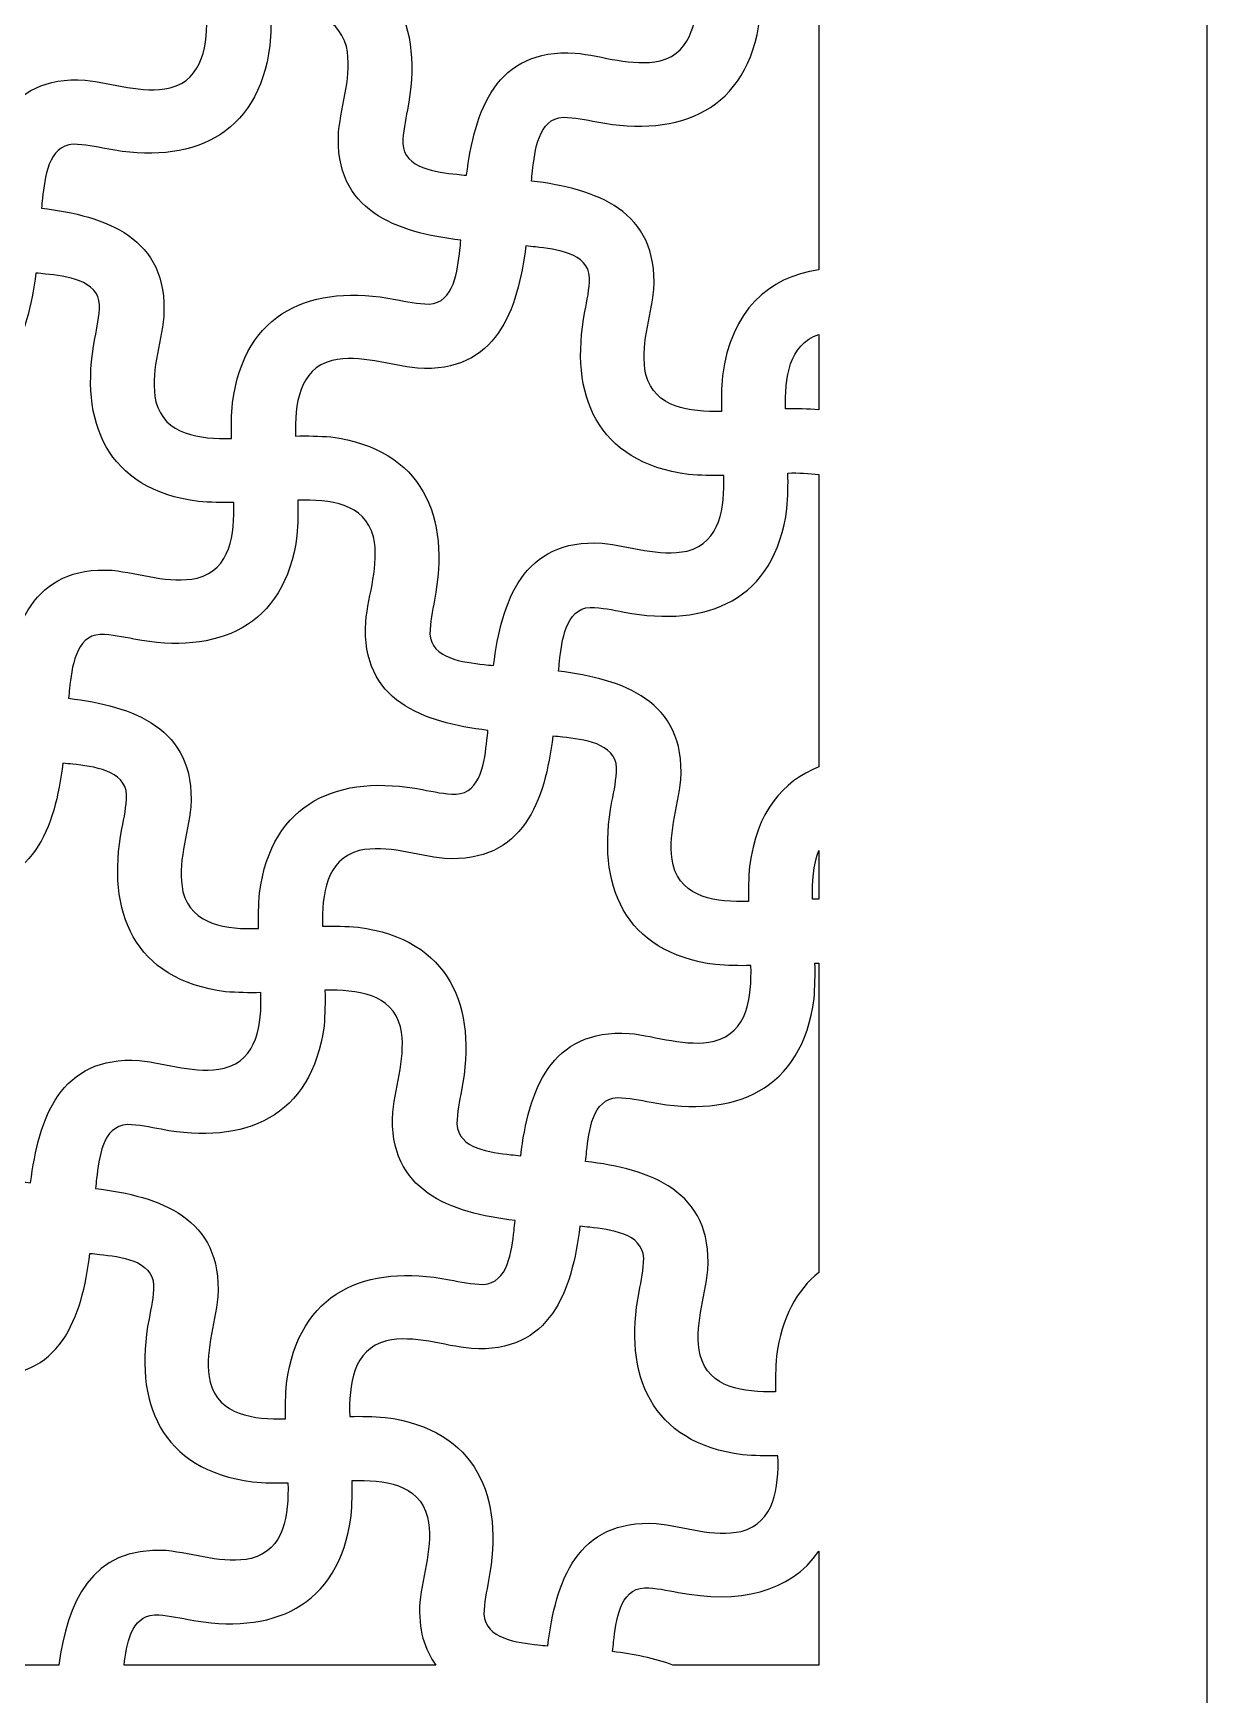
# Model space of a CAD drawing. Header units: centimetres. Extents: x 14.9 to 19.8, y -9 to 9.
# Drawn here: x 18.003 to 19.785, y -7.019 to -4.496 of the extents above; entities that cross this region are included whole.
import ezdxf

# ---------------------------------------------------------------- set-up
doc = ezdxf.new("R2010")
doc.units = ezdxf.units.CM
doc.header["$MEASUREMENT"] = 0
doc.layers.add('layer 1', color=7, linetype='Continuous')

msp = doc.modelspace()

# ---------------------------------------------------------------- linework, layer by layer
at = {"layer": 'layer 1', "color": 250}
msp.add_open_spline([(19.7855, 9.00077), (18.14914, 9.00077), (16.51278, 9.00077), (14.87641, 9.00077), (14.87641, 9.00077), (14.87641, 3.53168), (14.87641, -1.93741), (14.87641, -7.4065), (14.87641, -7.4065), (14.87643, -7.4065), (14.87644, -7.4065), (14.87645, -7.4065), (14.87645, -7.4065), (14.87645, -7.93741), (14.87645, -8.46832), (14.87645, -8.99923), (14.87645, -8.99923), (15.06736, -8.99923), (15.25827, -8.99923), (15.44918, -8.99923), (15.44918, -8.99923), (15.44918, -8.91741), (15.44918, -8.83559), (15.44918, -8.75378), (15.44918, -8.75378), (15.65112, -8.75378), (15.85306, -8.75378), (16.055, -8.75378), (16.055, -8.75378), (16.055, -8.5939), (16.055, -8.43402), (16.055, -8.27413), (16.055, -8.27413), (16.1367, -8.27251), (16.2184, -8.27088), (16.30009, -8.26924), (16.30009, -8.26924), (16.3146, -8.31061), (16.33361, -8.34649), (16.36518, -8.37815), (16.36518, -8.37815), (16.39609, -8.40916), (16.42803, -8.42833), (16.46555, -8.43705), (16.46555, -8.43705), (16.5152, -8.4486), (16.56764, -8.44357), (16.6075, -8.4088), (16.6075, -8.4088), (16.64607, -8.37513), (16.66833, -8.32123), (16.67633, -8.2698), (16.67633, -8.2698), (16.69915, -8.27211), (16.71856, -8.27158), (16.73687, -8.26896), (16.73687, -8.26896), (16.82824, -8.25588), (16.87139, -8.19807), (16.87911, -8.11089), (16.87911, -8.11089), (16.881, -8.08953), (16.87949, -8.06844), (16.87271, -8.04988), (16.87271, -8.04988), (16.87414, -8.05023), (16.87558, -8.05059), (16.87701, -8.05095), (16.87701, -8.05095), (16.90926, -8.0621), (16.9415, -8.07324), (16.97374, -8.08439), (16.97374, -8.08439), (16.99308, -8.28195), (17.14564, -8.43577), (17.33098, -8.43577), (17.33098, -8.43577), (17.51631, -8.43577), (17.66888, -8.28195), (17.68822, -8.08439), (17.68822, -8.08439), (17.72046, -8.07324), (17.7527, -8.0621), (17.78494, -8.05095), (17.78494, -8.05095), (17.78638, -8.05059), (17.78781, -8.05023), (17.78925, -8.04988), (17.78925, -8.04988), (17.78246, -8.06844), (17.78096, -8.08953), (17.78285, -8.11089), (17.78285, -8.11089), (17.79056, -8.19807), (17.83372, -8.25588), (17.92508, -8.26896), (17.92508, -8.26896), (17.94339, -8.27158), (17.96281, -8.27211), (17.98563, -8.2698), (17.98563, -8.2698), (17.99362, -8.32123), (18.01588, -8.37513), (18.05446, -8.4088), (18.05446, -8.4088), (18.09432, -8.44357), (18.14676, -8.4486), (18.19641, -8.43705), (18.19641, -8.43705), (18.23393, -8.42833), (18.26587, -8.40916), (18.29678, -8.37815), (18.29678, -8.37815), (18.32835, -8.34649), (18.34735, -8.31061), (18.36186, -8.26924), (18.36186, -8.26924), (18.44356, -8.27088), (18.52526, -8.27251), (18.60696, -8.27413), (18.60696, -8.27413), (18.60696, -8.43402), (18.60696, -8.5939), (18.60696, -8.75378), (18.60696, -8.75378), (18.80889, -8.75378), (19.01084, -8.75378), (19.21278, -8.75378), (19.21278, -8.75378), (19.21278, -8.83559), (19.21278, -8.91741), (19.21278, -8.99923), (19.21278, -8.99923), (19.40368, -8.99923), (19.59459, -8.99923), (19.7855, -8.99923), (19.7855, -8.99923), (19.7855, -8.46832), (19.7855, -7.93741), (19.7855, -7.4065), (19.7855, -7.4065), (19.7855, -1.93741), (19.7855, 3.53168), (19.7855, 9.00077)], degree=3, knots=[0, 0, 0, 0, 0.027027, 0.027027, 0.027027, 0.027027, 0.0540541, 0.0540541, 0.0540541, 0.0540541, 0.0810811, 0.0810811, 0.0810811, 0.0810811, 0.1081081, 0.1081081, 0.1081081, 0.1081081, 0.1351351, 0.1351351, 0.1351351, 0.1351351, 0.1621622, 0.1621622, 0.1621622, 0.1621622, 0.1891892, 0.1891892, 0.1891892, 0.1891892, 0.2162162, 0.2162162, 0.2162162, 0.2162162, 0.2432432, 0.2432432, 0.2432432, 0.2432432, 0.2702703, 0.2702703, 0.2702703, 0.2702703, 0.2972973, 0.2972973, 0.2972973, 0.2972973, 0.3243243, 0.3243243, 0.3243243, 0.3243243, 0.3513514, 0.3513514, 0.3513514, 0.3513514, 0.3783784, 0.3783784, 0.3783784, 0.3783784, 0.4054054, 0.4054054, 0.4054054, 0.4054054, 0.4324324, 0.4324324, 0.4324324, 0.4324324, 0.4594595, 0.4594595, 0.4594595, 0.4594595, 0.4864865, 0.4864865, 0.4864865, 0.4864865, 0.5135135, 0.5135135, 0.5135135, 0.5135135, 0.5405405, 0.5405405, 0.5405405, 0.5405405, 0.5675676, 0.5675676, 0.5675676, 0.5675676, 0.5945946, 0.5945946, 0.5945946, 0.5945946, 0.6216216, 0.6216216, 0.6216216, 0.6216216, 0.6486486, 0.6486486, 0.6486486, 0.6486486, 0.6756757, 0.6756757, 0.6756757, 0.6756757, 0.7027027, 0.7027027, 0.7027027, 0.7027027, 0.7297297, 0.7297297, 0.7297297, 0.7297297, 0.7567568, 0.7567568, 0.7567568, 0.7567568, 0.7837838, 0.7837838, 0.7837838, 0.7837838, 0.8108108, 0.8108108, 0.8108108, 0.8108108, 0.8378378, 0.8378378, 0.8378378, 0.8378378, 0.8648649, 0.8648649, 0.8648649, 0.8648649, 0.8918919, 0.8918919, 0.8918919, 0.8918919, 0.9189189, 0.9189189, 0.9189189, 0.9189189, 0.9459459, 0.9459459, 0.9459459, 0.9459459, 1, 1, 1, 1], dxfattribs=at)
at = {"layer": 'layer 1', "color": 7}
for points, knots in [([(18.36021, -4.36344), (18.35909, -4.31501), (18.36502, -4.26212), (18.41592, -4.24866), (18.41592, -4.24866), (18.45877, -4.23925), (18.50257, -4.25623), (18.54522, -4.26052), (18.54522, -4.26052), (18.66569, -4.26773), (18.69784, -4.17266), (18.70998, -4.07478), (18.70998, -4.07478), (18.71502, -4.07525), (18.72001, -4.07575), (18.72492, -4.0763), (18.72492, -4.0763), (18.75529, -4.07983), (18.80502, -4.085), (18.80682, -4.12306), (18.80682, -4.12306), (18.80663, -4.14037), (18.80307, -4.1573), (18.79978, -4.17422), (18.79978, -4.17422), (18.77545, -4.30048), (18.81743, -4.40357), (18.95708, -4.42177), (18.95708, -4.42177), (18.97507, -4.42333), (18.99295, -4.42352), (19.01085, -4.42322), (19.01085, -4.42322), (19.01198, -4.47165), (19.00604, -4.52454), (18.95515, -4.53802), (18.95515, -4.53802), (18.9123, -4.54742), (18.8685, -4.53044), (18.82585, -4.52615), (18.82585, -4.52615), (18.70538, -4.51893), (18.67323, -4.61401), (18.66109, -4.71188), (18.66109, -4.71188), (18.65603, -4.71141), (18.65106, -4.71091), (18.64616, -4.71037), (18.64616, -4.71037), (18.61578, -4.70684), (18.56604, -4.70167), (18.56424, -4.66361), (18.56424, -4.66361), (18.56444, -4.64629), (18.568, -4.62937), (18.57129, -4.61244), (18.57129, -4.61244), (18.59562, -4.48618), (18.55363, -4.38308), (18.414, -4.36489), (18.414, -4.36489), (18.396, -4.36333), (18.37813, -4.36314), (18.36021, -4.36344)], [0, 0, 0, 0, 0.0588235, 0.0588235, 0.0588235, 0.0588235, 0.1176471, 0.1176471, 0.1176471, 0.1176471, 0.1764706, 0.1764706, 0.1764706, 0.1764706, 0.2352941, 0.2352941, 0.2352941, 0.2352941, 0.2941176, 0.2941176, 0.2941176, 0.2941176, 0.3529412, 0.3529412, 0.3529412, 0.3529412, 0.4117647, 0.4117647, 0.4117647, 0.4117647, 0.4705882, 0.4705882, 0.4705882, 0.4705882, 0.5294118, 0.5294118, 0.5294118, 0.5294118, 0.5882353, 0.5882353, 0.5882353, 0.5882353, 0.6470588, 0.6470588, 0.6470588, 0.6470588, 0.7058824, 0.7058824, 0.7058824, 0.7058824, 0.7647059, 0.7647059, 0.7647059, 0.7647059, 0.8235294, 0.8235294, 0.8235294, 0.8235294, 0.8823529, 0.8823529, 0.8823529, 0.8823529, 1, 1, 1, 1]), ([(17.61586, -4.40455), (17.61474, -4.35612), (17.62067, -4.30324), (17.67157, -4.28975), (17.67157, -4.28975), (17.71442, -4.28036), (17.75822, -4.29734), (17.80087, -4.30162), (17.80087, -4.30162), (17.92134, -4.30884), (17.9535, -4.21376), (17.96564, -4.11589), (17.96564, -4.11589), (17.97068, -4.11636), (17.97566, -4.11686), (17.98057, -4.1174), (17.98057, -4.1174), (18.01095, -4.12093), (18.06068, -4.12611), (18.06247, -4.16417), (18.06247, -4.16417), (18.06227, -4.18148), (18.05872, -4.1984), (18.05544, -4.21533), (18.05544, -4.21533), (18.0311, -4.34159), (18.07309, -4.44469), (18.21272, -4.46289), (18.21272, -4.46289), (18.23073, -4.46444), (18.2486, -4.46463), (18.26651, -4.46433), (18.26651, -4.46433), (18.26764, -4.51276), (18.2617, -4.56564), (18.2108, -4.57912), (18.2108, -4.57912), (18.16794, -4.58852), (18.12415, -4.57155), (18.0815, -4.56725), (18.0815, -4.56725), (17.96102, -4.56003), (17.92888, -4.65512), (17.91673, -4.75299), (17.91673, -4.75299), (17.91169, -4.75253), (17.90671, -4.75202), (17.9018, -4.75147), (17.9018, -4.75147), (17.87142, -4.74795), (17.82169, -4.74277), (17.8199, -4.70471), (17.8199, -4.70471), (17.8201, -4.6874), (17.82365, -4.67048), (17.82693, -4.65355), (17.82693, -4.65355), (17.85127, -4.5273), (17.80928, -4.4242), (17.66964, -4.406), (17.66964, -4.406), (17.65164, -4.40444), (17.63377, -4.40425), (17.61586, -4.40455)], [0, 0, 0, 0, 0.0588235, 0.0588235, 0.0588235, 0.0588235, 0.1176471, 0.1176471, 0.1176471, 0.1176471, 0.1764706, 0.1764706, 0.1764706, 0.1764706, 0.2352941, 0.2352941, 0.2352941, 0.2352941, 0.2941176, 0.2941176, 0.2941176, 0.2941176, 0.3529412, 0.3529412, 0.3529412, 0.3529412, 0.4117647, 0.4117647, 0.4117647, 0.4117647, 0.4705882, 0.4705882, 0.4705882, 0.4705882, 0.5294118, 0.5294118, 0.5294118, 0.5294118, 0.5882353, 0.5882353, 0.5882353, 0.5882353, 0.6470588, 0.6470588, 0.6470588, 0.6470588, 0.7058824, 0.7058824, 0.7058824, 0.7058824, 0.7647059, 0.7647059, 0.7647059, 0.7647059, 0.8235294, 0.8235294, 0.8235294, 0.8235294, 0.8823529, 0.8823529, 0.8823529, 0.8823529, 1, 1, 1, 1]), ([(19.19639, -4.85532), (19.19639, -4.71585), (19.19639, -4.57639), (19.19639, -4.43694), (19.19639, -4.43694), (19.17318, -4.42117), (19.13973, -4.4189), (19.10815, -4.41963), (19.10815, -4.41963), (19.10846, -4.43753), (19.10827, -4.45541), (19.10671, -4.47342), (19.10671, -4.47342), (19.08851, -4.61305), (18.9854, -4.65504), (18.85915, -4.6307), (18.85915, -4.6307), (18.84222, -4.62741), (18.8253, -4.62387), (18.80799, -4.62367), (18.80799, -4.62367), (18.76993, -4.62546), (18.76476, -4.67519), (18.76122, -4.70557), (18.76122, -4.70557), (18.76067, -4.71048), (18.76017, -4.71546), (18.75971, -4.7205), (18.75971, -4.7205), (18.85759, -4.73264), (18.95266, -4.76479), (18.94545, -4.88527), (18.94545, -4.88527), (18.94116, -4.92792), (18.92418, -4.97171), (18.93358, -5.01457), (18.93358, -5.01457), (18.94706, -5.06547), (18.99995, -5.07139), (19.04838, -5.07027), (19.04838, -5.07027), (19.04808, -5.05236), (19.04826, -5.03449), (19.04981, -5.0165), (19.04981, -5.0165), (19.06283, -4.9167), (19.1192, -4.86678), (19.19639, -4.85532)], [0, 0, 0, 0, 0.0769231, 0.0769231, 0.0769231, 0.0769231, 0.1538462, 0.1538462, 0.1538462, 0.1538462, 0.2307692, 0.2307692, 0.2307692, 0.2307692, 0.3076923, 0.3076923, 0.3076923, 0.3076923, 0.3846154, 0.3846154, 0.3846154, 0.3846154, 0.4615385, 0.4615385, 0.4615385, 0.4615385, 0.5384615, 0.5384615, 0.5384615, 0.5384615, 0.6153846, 0.6153846, 0.6153846, 0.6153846, 0.6923077, 0.6923077, 0.6923077, 0.6923077, 0.7692308, 0.7692308, 0.7692308, 0.7692308, 0.8461538, 0.8461538, 0.8461538, 0.8461538, 1, 1, 1, 1]), ([(18.65246, -4.81051), (18.652, -4.81555), (18.6515, -4.82053), (18.65095, -4.82544), (18.65095, -4.82544), (18.64741, -4.85582), (18.64225, -4.90556), (18.60418, -4.90734), (18.60418, -4.90734), (18.58688, -4.90714), (18.56995, -4.9036), (18.55302, -4.90031), (18.55302, -4.90031), (18.42677, -4.87598), (18.32367, -4.91796), (18.30547, -5.0576), (18.30547, -5.0576), (18.30392, -5.0756), (18.30372, -5.09347), (18.30402, -5.11138), (18.30402, -5.11138), (18.2556, -5.11251), (18.20271, -5.10657), (18.18924, -5.05567), (18.18924, -5.05567), (18.17984, -5.01282), (18.1968, -4.96902), (18.2011, -4.92637), (18.2011, -4.92637), (18.20831, -4.8059), (18.11324, -4.77376), (18.01536, -4.7616), (18.01536, -4.7616), (18.01583, -4.75656), (18.01633, -4.75158), (18.01687, -4.74667), (18.01687, -4.74667), (18.02041, -4.7163), (18.02557, -4.66656), (18.06365, -4.66477), (18.06365, -4.66477), (18.08095, -4.66497), (18.09787, -4.66852), (18.1148, -4.6718), (18.1148, -4.6718), (18.24106, -4.69614), (18.34416, -4.65416), (18.36235, -4.51452), (18.36235, -4.51452), (18.36391, -4.49653), (18.36411, -4.47865), (18.36381, -4.46075), (18.36381, -4.46075), (18.41223, -4.45961), (18.46512, -4.46556), (18.47859, -4.51645), (18.47859, -4.51645), (18.48799, -4.5593), (18.47103, -4.6031), (18.46674, -4.64575), (18.46674, -4.64575), (18.45952, -4.76622), (18.55459, -4.79837), (18.65246, -4.81051)], [0, 0, 0, 0, 0.0588235, 0.0588235, 0.0588235, 0.0588235, 0.1176471, 0.1176471, 0.1176471, 0.1176471, 0.1764706, 0.1764706, 0.1764706, 0.1764706, 0.2352941, 0.2352941, 0.2352941, 0.2352941, 0.2941176, 0.2941176, 0.2941176, 0.2941176, 0.3529412, 0.3529412, 0.3529412, 0.3529412, 0.4117647, 0.4117647, 0.4117647, 0.4117647, 0.4705882, 0.4705882, 0.4705882, 0.4705882, 0.5294118, 0.5294118, 0.5294118, 0.5294118, 0.5882353, 0.5882353, 0.5882353, 0.5882353, 0.6470588, 0.6470588, 0.6470588, 0.6470588, 0.7058824, 0.7058824, 0.7058824, 0.7058824, 0.7647059, 0.7647059, 0.7647059, 0.7647059, 0.8235294, 0.8235294, 0.8235294, 0.8235294, 0.8823529, 0.8823529, 0.8823529, 0.8823529, 1, 1, 1, 1]), ([(18.40133, -5.10779), (18.4002, -5.05937), (18.40613, -5.00648), (18.45702, -4.993), (18.45702, -4.993), (18.49988, -4.9836), (18.54368, -5.00057), (18.58633, -5.00486), (18.58633, -5.00486), (18.70681, -5.01208), (18.73895, -4.917), (18.75109, -4.81914), (18.75109, -4.81914), (18.75613, -4.81959), (18.76112, -4.82009), (18.76603, -4.82064), (18.76603, -4.82064), (18.79641, -4.82417), (18.84614, -4.82934), (18.84793, -4.86741), (18.84793, -4.86741), (18.84773, -4.88472), (18.84417, -4.90164), (18.84089, -4.91856), (18.84089, -4.91856), (18.81656, -5.04482), (18.85854, -5.14792), (18.99818, -5.16612), (18.99818, -5.16612), (19.01618, -5.16768), (19.03405, -5.16788), (19.05196, -5.16756), (19.05196, -5.16756), (19.05309, -5.216), (19.04715, -5.26888), (18.99625, -5.28236), (18.99625, -5.28236), (18.9534, -5.29176), (18.90961, -5.27478), (18.86696, -5.2705), (18.86696, -5.2705), (18.74648, -5.26328), (18.71433, -5.35836), (18.70219, -5.45623), (18.70219, -5.45623), (18.69715, -5.45577), (18.69216, -5.45527), (18.68725, -5.45472), (18.68725, -5.45472), (18.65688, -5.45119), (18.60715, -5.44601), (18.60536, -5.40795), (18.60536, -5.40795), (18.60555, -5.39065), (18.60911, -5.37372), (18.61239, -5.35679), (18.61239, -5.35679), (18.63672, -5.23054), (18.59474, -5.12744), (18.4551, -5.10924), (18.4551, -5.10924), (18.43711, -5.10769), (18.41923, -5.10749), (18.40133, -5.10779)], [0, 0, 0, 0, 0.0588235, 0.0588235, 0.0588235, 0.0588235, 0.1176471, 0.1176471, 0.1176471, 0.1176471, 0.1764706, 0.1764706, 0.1764706, 0.1764706, 0.2352941, 0.2352941, 0.2352941, 0.2352941, 0.2941176, 0.2941176, 0.2941176, 0.2941176, 0.3529412, 0.3529412, 0.3529412, 0.3529412, 0.4117647, 0.4117647, 0.4117647, 0.4117647, 0.4705882, 0.4705882, 0.4705882, 0.4705882, 0.5294118, 0.5294118, 0.5294118, 0.5294118, 0.5882353, 0.5882353, 0.5882353, 0.5882353, 0.6470588, 0.6470588, 0.6470588, 0.6470588, 0.7058824, 0.7058824, 0.7058824, 0.7058824, 0.7647059, 0.7647059, 0.7647059, 0.7647059, 0.8235294, 0.8235294, 0.8235294, 0.8235294, 0.8823529, 0.8823529, 0.8823529, 0.8823529, 1, 1, 1, 1]), ([(18.30761, -5.20867), (18.30874, -5.2571), (18.3028, -5.30999), (18.25191, -5.32347), (18.25191, -5.32347), (18.20905, -5.33287), (18.16526, -5.3159), (18.1226, -5.31161), (18.1226, -5.31161), (18.00213, -5.30439), (17.96997, -5.39946), (17.95784, -5.49733), (17.95784, -5.49733), (17.9528, -5.49687), (17.94781, -5.49637), (17.94291, -5.49583), (17.94291, -5.49583), (17.91253, -5.4923), (17.8628, -5.48712), (17.86101, -5.44906), (17.86101, -5.44906), (17.86121, -5.43176), (17.86475, -5.41483), (17.86804, -5.39789), (17.86804, -5.39789), (17.89237, -5.27164), (17.85038, -5.16854), (17.71076, -5.15034), (17.71076, -5.15034), (17.69276, -5.14879), (17.67488, -5.1486), (17.65698, -5.14889), (17.65698, -5.14889), (17.65585, -5.10047), (17.66178, -5.04758), (17.71268, -5.03411), (17.71268, -5.03411), (17.75553, -5.02471), (17.79933, -5.04168), (17.84197, -5.04597), (17.84197, -5.04597), (17.96245, -5.05319), (17.9946, -4.95811), (18.00675, -4.86024), (18.00675, -4.86024), (18.01178, -4.86071), (18.01676, -4.8612), (18.02167, -4.86175), (18.02167, -4.86175), (18.05206, -4.86528), (18.10179, -4.87046), (18.10357, -4.90852), (18.10357, -4.90852), (18.10338, -4.92582), (18.09983, -4.94275), (18.09655, -4.95968), (18.09655, -4.95968), (18.07221, -5.08593), (18.11419, -5.18903), (18.25383, -5.20722), (18.25383, -5.20722), (18.27183, -5.20879), (18.28971, -5.20898), (18.30761, -5.20867)], [0, 0, 0, 0, 0.0588235, 0.0588235, 0.0588235, 0.0588235, 0.1176471, 0.1176471, 0.1176471, 0.1176471, 0.1764706, 0.1764706, 0.1764706, 0.1764706, 0.2352941, 0.2352941, 0.2352941, 0.2352941, 0.2941176, 0.2941176, 0.2941176, 0.2941176, 0.3529412, 0.3529412, 0.3529412, 0.3529412, 0.4117647, 0.4117647, 0.4117647, 0.4117647, 0.4705882, 0.4705882, 0.4705882, 0.4705882, 0.5294118, 0.5294118, 0.5294118, 0.5294118, 0.5882353, 0.5882353, 0.5882353, 0.5882353, 0.6470588, 0.6470588, 0.6470588, 0.6470588, 0.7058824, 0.7058824, 0.7058824, 0.7058824, 0.7647059, 0.7647059, 0.7647059, 0.7647059, 0.8235294, 0.8235294, 0.8235294, 0.8235294, 0.8823529, 0.8823529, 0.8823529, 0.8823529, 1, 1, 1, 1]), ([(19.19639, -5.06788), (19.19639, -5.02972), (19.19639, -4.99156), (19.19639, -4.95339), (19.19639, -4.95339), (19.1501, -4.96894), (19.14458, -5.01989), (19.14567, -5.06669), (19.14567, -5.06669), (19.16256, -5.0664), (19.17943, -5.06656), (19.19639, -5.06788)], [0, 0, 0, 0, 0.25, 0.25, 0.25, 0.25, 0.5, 0.5, 0.5, 0.5, 1, 1, 1, 1]), ([(19.19639, -5.61025), (19.19639, -5.46231), (19.19639, -5.31436), (19.19639, -5.16643), (19.19639, -5.16643), (19.18122, -5.164), (19.165, -5.16362), (19.14926, -5.16398), (19.14926, -5.16398), (19.14956, -5.18189), (19.14936, -5.19976), (19.14781, -5.21777), (19.14781, -5.21777), (19.12961, -5.35739), (19.02652, -5.39938), (18.90026, -5.37505), (18.90026, -5.37505), (18.88332, -5.37176), (18.8664, -5.36822), (18.8491, -5.36802), (18.8491, -5.36802), (18.81103, -5.36981), (18.80587, -5.41955), (18.80233, -5.44992), (18.80233, -5.44992), (18.80178, -5.45482), (18.80128, -5.45981), (18.80081, -5.46485), (18.80081, -5.46485), (18.89869, -5.477), (18.99377, -5.50914), (18.98655, -5.62961), (18.98655, -5.62961), (18.98226, -5.67227), (18.96529, -5.71606), (18.97469, -5.75892), (18.97469, -5.75892), (18.98817, -5.80981), (19.04106, -5.81574), (19.08948, -5.81462), (19.08948, -5.81462), (19.08918, -5.79672), (19.08937, -5.77884), (19.09093, -5.76084), (19.09093, -5.76084), (19.10149, -5.67977), (19.14067, -5.63163), (19.19639, -5.61025)], [0, 0, 0, 0, 0.0769231, 0.0769231, 0.0769231, 0.0769231, 0.1538462, 0.1538462, 0.1538462, 0.1538462, 0.2307692, 0.2307692, 0.2307692, 0.2307692, 0.3076923, 0.3076923, 0.3076923, 0.3076923, 0.3846154, 0.3846154, 0.3846154, 0.3846154, 0.4615385, 0.4615385, 0.4615385, 0.4615385, 0.5384615, 0.5384615, 0.5384615, 0.5384615, 0.6153846, 0.6153846, 0.6153846, 0.6153846, 0.6923077, 0.6923077, 0.6923077, 0.6923077, 0.7692308, 0.7692308, 0.7692308, 0.7692308, 0.8461538, 0.8461538, 0.8461538, 0.8461538, 1, 1, 1, 1]), ([(18.34513, -5.85573), (18.2967, -5.85686), (18.24383, -5.85092), (18.23034, -5.80002), (18.23034, -5.80002), (18.22094, -5.75717), (18.23791, -5.71337), (18.24221, -5.67072), (18.24221, -5.67072), (18.24941, -5.55025), (18.15435, -5.5181), (18.05647, -5.50596), (18.05647, -5.50596), (18.05693, -5.50091), (18.05743, -5.49593), (18.05798, -5.49103), (18.05798, -5.49103), (18.06152, -5.46065), (18.06669, -5.41092), (18.10475, -5.40913), (18.10475, -5.40913), (18.12206, -5.40932), (18.13898, -5.41287), (18.15591, -5.41616), (18.15591, -5.41616), (18.28217, -5.44049), (18.38526, -5.39851), (18.40346, -5.25887), (18.40346, -5.25887), (18.40502, -5.24087), (18.40521, -5.223), (18.40491, -5.20509), (18.40491, -5.20509), (18.45334, -5.20396), (18.50622, -5.2099), (18.5197, -5.26079), (18.5197, -5.26079), (18.52911, -5.30366), (18.51213, -5.34745), (18.50784, -5.39009), (18.50784, -5.39009), (18.50062, -5.51057), (18.59569, -5.54272), (18.69357, -5.55486), (18.69357, -5.55486), (18.69311, -5.5599), (18.6926, -5.56489), (18.69206, -5.56979), (18.69206, -5.56979), (18.68852, -5.60018), (18.68336, -5.6499), (18.64529, -5.6517), (18.64529, -5.6517), (18.62799, -5.6515), (18.61106, -5.64794), (18.59413, -5.64467), (18.59413, -5.64467), (18.46787, -5.62033), (18.36478, -5.66231), (18.34658, -5.80195), (18.34658, -5.80195), (18.34502, -5.81994), (18.34483, -5.83782), (18.34513, -5.85573)], [0, 0, 0, 0, 0.0588235, 0.0588235, 0.0588235, 0.0588235, 0.1176471, 0.1176471, 0.1176471, 0.1176471, 0.1764706, 0.1764706, 0.1764706, 0.1764706, 0.2352941, 0.2352941, 0.2352941, 0.2352941, 0.2941176, 0.2941176, 0.2941176, 0.2941176, 0.3529412, 0.3529412, 0.3529412, 0.3529412, 0.4117647, 0.4117647, 0.4117647, 0.4117647, 0.4705882, 0.4705882, 0.4705882, 0.4705882, 0.5294118, 0.5294118, 0.5294118, 0.5294118, 0.5882353, 0.5882353, 0.5882353, 0.5882353, 0.6470588, 0.6470588, 0.6470588, 0.6470588, 0.7058824, 0.7058824, 0.7058824, 0.7058824, 0.7647059, 0.7647059, 0.7647059, 0.7647059, 0.8235294, 0.8235294, 0.8235294, 0.8235294, 0.8823529, 0.8823529, 0.8823529, 0.8823529, 1, 1, 1, 1]), ([(19.09307, -5.91192), (19.0942, -5.96034), (19.08826, -6.01323), (19.03736, -6.02672), (19.03736, -6.02672), (18.9945, -6.03612), (18.95072, -6.01914), (18.90806, -6.01485), (18.90806, -6.01485), (18.78759, -6.00764), (18.75544, -6.10271), (18.74329, -6.20058), (18.74329, -6.20058), (18.73826, -6.20012), (18.73327, -6.19963), (18.72836, -6.19907), (18.72836, -6.19907), (18.69799, -6.19554), (18.64826, -6.19037), (18.64646, -6.1523), (18.64646, -6.1523), (18.64666, -6.13499), (18.65021, -6.11807), (18.6535, -6.10114), (18.6535, -6.10114), (18.67783, -5.97488), (18.63584, -5.87178), (18.49621, -5.85359), (18.49621, -5.85359), (18.47822, -5.85203), (18.46034, -5.85184), (18.44243, -5.85214), (18.44243, -5.85214), (18.44131, -5.80371), (18.44723, -5.75083), (18.49813, -5.73735), (18.49813, -5.73735), (18.54098, -5.72795), (18.58479, -5.74492), (18.62743, -5.74922), (18.62743, -5.74922), (18.74791, -5.75642), (18.78006, -5.66136), (18.7922, -5.56348), (18.7922, -5.56348), (18.79724, -5.56394), (18.80223, -5.56444), (18.80713, -5.56499), (18.80713, -5.56499), (18.83751, -5.56853), (18.88724, -5.57369), (18.88903, -5.61176), (18.88903, -5.61176), (18.88883, -5.62907), (18.88528, -5.64599), (18.882, -5.66292), (18.882, -5.66292), (18.85767, -5.78918), (18.89965, -5.89227), (19.03929, -5.91047), (19.03929, -5.91047), (19.05729, -5.91204), (19.07516, -5.91222), (19.09307, -5.91192)], [0, 0, 0, 0, 0.0588235, 0.0588235, 0.0588235, 0.0588235, 0.1176471, 0.1176471, 0.1176471, 0.1176471, 0.1764706, 0.1764706, 0.1764706, 0.1764706, 0.2352941, 0.2352941, 0.2352941, 0.2352941, 0.2941176, 0.2941176, 0.2941176, 0.2941176, 0.3529412, 0.3529412, 0.3529412, 0.3529412, 0.4117647, 0.4117647, 0.4117647, 0.4117647, 0.4705882, 0.4705882, 0.4705882, 0.4705882, 0.5294118, 0.5294118, 0.5294118, 0.5294118, 0.5882353, 0.5882353, 0.5882353, 0.5882353, 0.6470588, 0.6470588, 0.6470588, 0.6470588, 0.7058824, 0.7058824, 0.7058824, 0.7058824, 0.7647059, 0.7647059, 0.7647059, 0.7647059, 0.8235294, 0.8235294, 0.8235294, 0.8235294, 0.8823529, 0.8823529, 0.8823529, 0.8823529, 1, 1, 1, 1]), ([(18.34871, -5.95303), (18.34985, -6.00146), (18.3439, -6.05435), (18.29301, -6.06782), (18.29301, -6.06782), (18.25016, -6.07722), (18.20636, -6.06025), (18.16371, -6.05595), (18.16371, -6.05595), (18.04324, -6.04875), (18.01109, -6.14382), (17.99895, -6.24169), (17.99895, -6.24169), (17.9939, -6.24123), (17.98892, -6.24073), (17.98401, -6.24017), (17.98401, -6.24017), (17.95364, -6.23664), (17.9039, -6.23147), (17.90212, -6.19341), (17.90212, -6.19341), (17.90232, -6.17611), (17.90586, -6.15917), (17.90915, -6.14225), (17.90915, -6.14225), (17.93348, -6.01599), (17.89149, -5.9129), (17.75186, -5.8947), (17.75186, -5.8947), (17.73386, -5.89314), (17.71599, -5.89295), (17.69808, -5.89325), (17.69808, -5.89325), (17.69695, -5.84482), (17.70289, -5.79193), (17.75379, -5.77845), (17.75379, -5.77845), (17.79665, -5.76905), (17.84044, -5.78603), (17.88308, -5.79032), (17.88308, -5.79032), (18.00356, -5.79754), (18.03571, -5.70246), (18.04785, -5.60459), (18.04785, -5.60459), (18.0529, -5.60506), (18.05788, -5.60556), (18.06278, -5.6061), (18.06278, -5.6061), (18.09317, -5.60963), (18.1429, -5.6148), (18.14469, -5.65287), (18.14469, -5.65287), (18.14449, -5.67017), (18.14094, -5.6871), (18.13766, -5.70403), (18.13766, -5.70403), (18.11332, -5.83029), (18.15531, -5.93338), (18.29494, -5.95158), (18.29494, -5.95158), (18.31293, -5.95314), (18.33081, -5.95333), (18.34871, -5.95303)], [0, 0, 0, 0, 0.0588235, 0.0588235, 0.0588235, 0.0588235, 0.1176471, 0.1176471, 0.1176471, 0.1176471, 0.1764706, 0.1764706, 0.1764706, 0.1764706, 0.2352941, 0.2352941, 0.2352941, 0.2352941, 0.2941176, 0.2941176, 0.2941176, 0.2941176, 0.3529412, 0.3529412, 0.3529412, 0.3529412, 0.4117647, 0.4117647, 0.4117647, 0.4117647, 0.4705882, 0.4705882, 0.4705882, 0.4705882, 0.5294118, 0.5294118, 0.5294118, 0.5294118, 0.5882353, 0.5882353, 0.5882353, 0.5882353, 0.6470588, 0.6470588, 0.6470588, 0.6470588, 0.7058824, 0.7058824, 0.7058824, 0.7058824, 0.7647059, 0.7647059, 0.7647059, 0.7647059, 0.8235294, 0.8235294, 0.8235294, 0.8235294, 0.8823529, 0.8823529, 0.8823529, 0.8823529, 1, 1, 1, 1]), ([(19.19639, -5.81092), (19.19639, -5.78637), (19.19639, -5.76183), (19.19639, -5.73728), (19.19639, -5.73728), (19.18755, -5.75884), (19.18618, -5.78556), (19.18677, -5.81103), (19.18677, -5.81103), (19.18998, -5.81097), (19.19319, -5.81093), (19.19639, -5.81092)], [0, 0, 0, 0, 0.25, 0.25, 0.25, 0.25, 0.5, 0.5, 0.5, 0.5, 1, 1, 1, 1]), ([(19.19639, -6.37777), (19.19639, -6.22125), (19.19639, -6.06474), (19.19639, -5.90824), (19.19639, -5.90824), (19.19438, -5.90826), (19.19237, -5.90829), (19.19037, -5.90834), (19.19037, -5.90834), (19.19067, -5.92624), (19.19047, -5.94412), (19.18892, -5.96211), (19.18892, -5.96211), (19.17072, -6.10175), (19.06762, -6.14374), (18.94136, -6.1194), (18.94136, -6.1194), (18.92443, -6.11612), (18.90751, -6.11257), (18.89021, -6.11237), (18.89021, -6.11237), (18.85215, -6.11416), (18.84697, -6.16389), (18.84344, -6.19427), (18.84344, -6.19427), (18.84289, -6.19918), (18.84239, -6.20416), (18.84193, -6.2092), (18.84193, -6.2092), (18.9398, -6.22134), (19.03487, -6.25349), (19.02766, -6.37397), (19.02766, -6.37397), (19.02336, -6.41662), (19.0064, -6.46041), (19.0158, -6.50326), (19.0158, -6.50326), (19.02928, -6.55417), (19.08216, -6.5601), (19.13058, -6.55898), (19.13058, -6.55898), (19.13028, -6.54107), (19.13048, -6.52319), (19.13203, -6.5052), (19.13203, -6.5052), (19.13975, -6.44591), (19.16279, -6.40424), (19.19639, -6.37777)], [0, 0, 0, 0, 0.0769231, 0.0769231, 0.0769231, 0.0769231, 0.1538462, 0.1538462, 0.1538462, 0.1538462, 0.2307692, 0.2307692, 0.2307692, 0.2307692, 0.3076923, 0.3076923, 0.3076923, 0.3076923, 0.3846154, 0.3846154, 0.3846154, 0.3846154, 0.4615385, 0.4615385, 0.4615385, 0.4615385, 0.5384615, 0.5384615, 0.5384615, 0.5384615, 0.6153846, 0.6153846, 0.6153846, 0.6153846, 0.6923077, 0.6923077, 0.6923077, 0.6923077, 0.7692308, 0.7692308, 0.7692308, 0.7692308, 0.8461538, 0.8461538, 0.8461538, 0.8461538, 1, 1, 1, 1]), ([(18.38624, -6.60009), (18.33782, -6.60121), (18.28492, -6.59527), (18.27144, -6.54438), (18.27144, -6.54438), (18.26204, -6.50152), (18.27902, -6.45773), (18.28331, -6.41507), (18.28331, -6.41507), (18.29052, -6.2946), (18.19545, -6.26245), (18.09758, -6.2503), (18.09758, -6.2503), (18.09803, -6.24526), (18.09854, -6.24028), (18.09908, -6.23538), (18.09908, -6.23538), (18.10262, -6.205), (18.10779, -6.15527), (18.14585, -6.15347), (18.14585, -6.15347), (18.16316, -6.15367), (18.18008, -6.15722), (18.19702, -6.16051), (18.19702, -6.16051), (18.32328, -6.18484), (18.42637, -6.14285), (18.44457, -6.00322), (18.44457, -6.00322), (18.44613, -5.98523), (18.44632, -5.96735), (18.44602, -5.94945), (18.44602, -5.94945), (18.49445, -5.94832), (18.54732, -5.95426), (18.56081, -6.00515), (18.56081, -6.00515), (18.57021, -6.048), (18.55324, -6.0918), (18.54894, -6.13444), (18.54894, -6.13444), (18.54174, -6.25492), (18.63681, -6.28707), (18.73468, -6.29921), (18.73468, -6.29921), (18.73421, -6.30426), (18.73372, -6.30923), (18.73317, -6.31414), (18.73317, -6.31414), (18.72963, -6.34452), (18.72446, -6.39426), (18.6864, -6.39604), (18.6864, -6.39604), (18.6691, -6.39584), (18.65217, -6.3923), (18.63524, -6.38901), (18.63524, -6.38901), (18.50898, -6.36467), (18.40588, -6.40667), (18.38769, -6.5463), (18.38769, -6.5463), (18.38613, -6.5643), (18.38594, -6.58217), (18.38624, -6.60009)], [0, 0, 0, 0, 0.0588235, 0.0588235, 0.0588235, 0.0588235, 0.1176471, 0.1176471, 0.1176471, 0.1176471, 0.1764706, 0.1764706, 0.1764706, 0.1764706, 0.2352941, 0.2352941, 0.2352941, 0.2352941, 0.2941176, 0.2941176, 0.2941176, 0.2941176, 0.3529412, 0.3529412, 0.3529412, 0.3529412, 0.4117647, 0.4117647, 0.4117647, 0.4117647, 0.4705882, 0.4705882, 0.4705882, 0.4705882, 0.5294118, 0.5294118, 0.5294118, 0.5294118, 0.5882353, 0.5882353, 0.5882353, 0.5882353, 0.6470588, 0.6470588, 0.6470588, 0.6470588, 0.7058824, 0.7058824, 0.7058824, 0.7058824, 0.7647059, 0.7647059, 0.7647059, 0.7647059, 0.8235294, 0.8235294, 0.8235294, 0.8235294, 0.8823529, 0.8823529, 0.8823529, 0.8823529, 1, 1, 1, 1]), ([(18.7844, -6.94493), (18.77936, -6.94447), (18.77438, -6.94397), (18.76947, -6.94343), (18.76947, -6.94343), (18.73909, -6.93988), (18.68936, -6.93471), (18.68757, -6.89665), (18.68757, -6.89665), (18.68777, -6.87935), (18.69131, -6.86243), (18.6946, -6.84549), (18.6946, -6.84549), (18.71894, -6.71924), (18.67695, -6.61614), (18.53732, -6.59794), (18.53732, -6.59794), (18.51932, -6.59638), (18.50144, -6.59619), (18.48354, -6.59649), (18.48354, -6.59649), (18.48241, -6.54807), (18.48835, -6.49518), (18.53924, -6.4817), (18.53924, -6.4817), (18.5821, -6.4723), (18.6259, -6.48927), (18.66854, -6.49356), (18.66854, -6.49356), (18.78902, -6.50078), (18.82116, -6.4057), (18.83331, -6.30784), (18.83331, -6.30784), (18.83835, -6.3083), (18.84334, -6.30879), (18.84825, -6.30934), (18.84825, -6.30934), (18.87862, -6.31288), (18.92835, -6.31805), (18.93014, -6.35612), (18.93014, -6.35612), (18.92994, -6.37341), (18.92639, -6.39034), (18.92311, -6.40727), (18.92311, -6.40727), (18.89878, -6.53352), (18.94076, -6.63662), (19.0804, -6.65483), (19.0804, -6.65483), (19.09839, -6.65638), (19.11627, -6.65657), (19.13417, -6.65628), (19.13417, -6.65628), (19.13531, -6.7047), (19.12936, -6.75758), (19.07847, -6.77106), (19.07847, -6.77106), (19.03562, -6.78046), (18.99182, -6.76349), (18.94917, -6.7592), (18.94917, -6.7592), (18.8287, -6.75199), (18.79655, -6.84705), (18.7844, -6.94493)], [0, 0, 0, 0, 0.0588235, 0.0588235, 0.0588235, 0.0588235, 0.1176471, 0.1176471, 0.1176471, 0.1176471, 0.1764706, 0.1764706, 0.1764706, 0.1764706, 0.2352941, 0.2352941, 0.2352941, 0.2352941, 0.2941176, 0.2941176, 0.2941176, 0.2941176, 0.3529412, 0.3529412, 0.3529412, 0.3529412, 0.4117647, 0.4117647, 0.4117647, 0.4117647, 0.4705882, 0.4705882, 0.4705882, 0.4705882, 0.5294118, 0.5294118, 0.5294118, 0.5294118, 0.5882353, 0.5882353, 0.5882353, 0.5882353, 0.6470588, 0.6470588, 0.6470588, 0.6470588, 0.7058824, 0.7058824, 0.7058824, 0.7058824, 0.7647059, 0.7647059, 0.7647059, 0.7647059, 0.8235294, 0.8235294, 0.8235294, 0.8235294, 0.8823529, 0.8823529, 0.8823529, 0.8823529, 1, 1, 1, 1]), ([(17.97366, -6.97417), (17.99632, -6.97417), (18.01898, -6.97417), (18.04164, -6.97417), (18.04164, -6.97417), (18.05495, -6.88063), (18.08922, -6.79338), (18.20482, -6.80031), (18.20482, -6.80031), (18.24747, -6.80459), (18.29127, -6.82157), (18.33413, -6.81217), (18.33413, -6.81217), (18.38501, -6.79869), (18.39095, -6.74581), (18.38983, -6.69738), (18.38983, -6.69738), (18.37192, -6.69768), (18.35404, -6.69749), (18.33605, -6.69593), (18.33605, -6.69593), (18.19641, -6.67773), (18.15442, -6.57463), (18.17876, -6.44838), (18.17876, -6.44838), (18.18204, -6.43145), (18.18559, -6.41452), (18.18579, -6.39722), (18.18579, -6.39722), (18.184, -6.35915), (18.13427, -6.35399), (18.10389, -6.35045), (18.10389, -6.35045), (18.09898, -6.3499), (18.094, -6.3494), (18.08896, -6.34894), (18.08896, -6.34894), (18.07682, -6.44681), (18.04467, -6.54188), (17.92419, -6.53467), (17.92419, -6.53467), (17.88154, -6.53037), (17.83775, -6.51341), (17.7949, -6.52281), (17.7949, -6.52281), (17.744, -6.53629), (17.73806, -6.58918), (17.73919, -6.63761), (17.73919, -6.63761), (17.7571, -6.6373), (17.77497, -6.63749), (17.79296, -6.63906), (17.79296, -6.63906), (17.9326, -6.65724), (17.97458, -6.76034), (17.95025, -6.88659), (17.95025, -6.88659), (17.94697, -6.90353), (17.94342, -6.92046), (17.94322, -6.93776), (17.94322, -6.93776), (17.94412, -6.95687), (17.95711, -6.96768), (17.97366, -6.97417)], [0, 0, 0, 0, 0.0588235, 0.0588235, 0.0588235, 0.0588235, 0.1176471, 0.1176471, 0.1176471, 0.1176471, 0.1764706, 0.1764706, 0.1764706, 0.1764706, 0.2352941, 0.2352941, 0.2352941, 0.2352941, 0.2941176, 0.2941176, 0.2941176, 0.2941176, 0.3529412, 0.3529412, 0.3529412, 0.3529412, 0.4117647, 0.4117647, 0.4117647, 0.4117647, 0.4705882, 0.4705882, 0.4705882, 0.4705882, 0.5294118, 0.5294118, 0.5294118, 0.5294118, 0.5882353, 0.5882353, 0.5882353, 0.5882353, 0.6470588, 0.6470588, 0.6470588, 0.6470588, 0.7058824, 0.7058824, 0.7058824, 0.7058824, 0.7647059, 0.7647059, 0.7647059, 0.7647059, 0.8235294, 0.8235294, 0.8235294, 0.8235294, 0.8823529, 0.8823529, 0.8823529, 0.8823529, 1, 1, 1, 1]), ([(18.14085, -6.97417), (18.29877, -6.97417), (18.45668, -6.97417), (18.61459, -6.97417), (18.61459, -6.97417), (18.5971, -6.9509), (18.58758, -6.92002), (18.59005, -6.87879), (18.59005, -6.87879), (18.59435, -6.83615), (18.61132, -6.79235), (18.60192, -6.74949), (18.60192, -6.74949), (18.58844, -6.6986), (18.53555, -6.69266), (18.48713, -6.69379), (18.48713, -6.69379), (18.48743, -6.7117), (18.48723, -6.72957), (18.48568, -6.74757), (18.48568, -6.74757), (18.46747, -6.8872), (18.36438, -6.92919), (18.23813, -6.90486), (18.23813, -6.90486), (18.2212, -6.90157), (18.20426, -6.89803), (18.18696, -6.89783), (18.18696, -6.89783), (18.15114, -6.89952), (18.14445, -6.94366), (18.14085, -6.97417)], [0, 0, 0, 0, 0.1111111, 0.1111111, 0.1111111, 0.1111111, 0.2222222, 0.2222222, 0.2222222, 0.2222222, 0.3333333, 0.3333333, 0.3333333, 0.3333333, 0.4444444, 0.4444444, 0.4444444, 0.4444444, 0.5555556, 0.5555556, 0.5555556, 0.5555556, 0.6666667, 0.6666667, 0.6666667, 0.6666667, 0.7777778, 0.7777778, 0.7777778, 0.7777778, 1, 1, 1, 1]), ([(18.97441, -6.97417), (19.04841, -6.97417), (19.1224, -6.97417), (19.19639, -6.97417), (19.19639, -6.97417), (19.19639, -6.91648), (19.19639, -6.85878), (19.19639, -6.80108), (19.19639, -6.80108), (19.1526, -6.86433), (19.07357, -6.88131), (18.98248, -6.86375), (18.98248, -6.86375), (18.96554, -6.86046), (18.94862, -6.85692), (18.93132, -6.85672), (18.93132, -6.85672), (18.89325, -6.85851), (18.88808, -6.90824), (18.88454, -6.93862), (18.88454, -6.93862), (18.884, -6.94353), (18.88349, -6.94851), (18.88303, -6.95355), (18.88303, -6.95355), (18.91494, -6.9575), (18.94654, -6.96359), (18.97441, -6.97417)], [0, 0, 0, 0, 0.125, 0.125, 0.125, 0.125, 0.25, 0.25, 0.25, 0.25, 0.375, 0.375, 0.375, 0.375, 0.5, 0.5, 0.5, 0.5, 0.625, 0.625, 0.625, 0.625, 0.75, 0.75, 0.75, 0.75, 1, 1, 1, 1])]:
    msp.add_open_spline(points, degree=3, knots=knots, dxfattribs=at)

doc.saveas('drawing.dxf')
